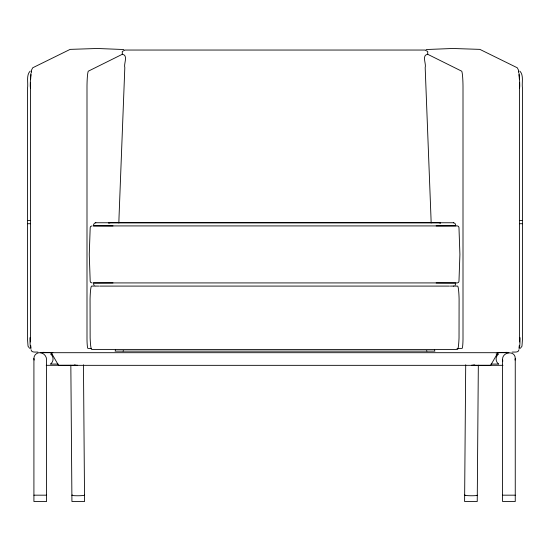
<?xml version="1.0" encoding="UTF-8"?>
<svg xmlns="http://www.w3.org/2000/svg" width="550" height="550" viewBox="0 0 550 550"><rect width="100%" height="100%" fill="white"/><g stroke="black" fill="none" stroke-linecap="round" stroke-linejoin="round"><path stroke-width="0.82" d="M113.025 225.919L93.356 225.83M436.143 282.947L455.812 283.009M30.504 341.997A10.849 0.983 90 0 1 30.443 339.261L30.443 85.986A17.49 1.581 90 0 1 30.518 82.383M519.482 82.383A17.49 1.581 -90 0 1 519.558 85.986L519.558 339.261A10.849 0.983 -90 0 1 519.496 341.997M465.706 364.788L464.606 501.511L477.235 501.511L478.328 365.221M95.012 286.089L91.609 286.089A17.6 1.595 90 0 0 90.062 299.083L90.138 337.906A18.734 1.698 90 0 0 91.706 349.408L457.462 349.422A18.734 1.698 -90 0 0 459.03 337.906L459.099 299.09A17.6 1.595 90 0 0 457.559 286.103L454.156 286.089M115.514 350.054L115.081 351.134L434.919 351.134L434.486 350.054M502.583 359.576C502.047 351.821 515.247 350.02 515.254 358.435L515.254 501.511L502.583 501.511L502.583 359.576L502.803 361.192M515.041 360.085L515.254 358.435M40.246 352.701C43.684 353.038 46.551 356.118 46.578 359.576L46.578 501.511L33.914 501.511L33.914 358.435C33.839 355.101 36.953 352.316 40.246 352.701L508.922 352.701M520.382 348.301L521.957 346.232L522.493 338.986L522.5 88.399C521.51 83.009 524.095 75.35 519.846 71.115M31.336 70.462L32.718 67.781L70.153 49.369L97.261 48.489L123.956 49.534M518.98 349.711C518.581 353.031 514.216 351.766 512.05 352.124M93.507 224.806L94.38 223.252L95.782 222.757L453.379 222.757M455.661 284.034L454.981 285.402M123.386 350.618L123.069 351.134M497.942 352.674L490.634 365.337L58.534 365.337L51.226 352.674M431.138 222.97A59.118 5.349 -90 0 0 430.863 214.507L425.184 67.636C426.436 63.724 421.486 55.124 427.714 54.299L427.728 51.453L424.875 50.043L125.125 50.043L122.272 51.453L122.286 54.299C128.514 55.124 123.564 63.724 124.816 67.636L119.13 214.466A59.118 5.349 90 0 0 118.862 222.97M519.069 348.666L519.207 348.562A10.814 0.976 90 0 0 520.046 339.254L520.059 337.714L519.592 337.714M30.154 71.115C25.905 75.35 28.49 83.009 27.5 88.399L27.507 338.986L28.043 346.232L29.617 348.301M122.471 54.209L88.282 71.198A17.256 1.561 -90 0 0 86.996 86.013L86.996 339.226A10.622 0.962 -90 0 0 87.821 348.37L91.341 348.466M471.508 365.248L474.739 364.953M95.494 222.778L95.838 222.757M453.331 286.089L453.729 286.069L450.374 286.089M110.11 222.757L109.45 222.846A1.966 1.966 0 0 0 108.921 223.087M426.044 49.534L452.739 48.489L479.848 49.369L517.282 67.781L518.664 70.462M46.207 365.317L77.66 365.248M507.079 352.344L497.131 352.619M30.429 88.33L30.25 85.986A17.483 1.581 -90 0 1 30.992 73.329M519.571 88.33L519.75 85.986A17.483 1.581 90 0 0 519.007 73.329M27.5 220.543L30.429 220.543M519.571 220.543L522.5 220.543M453.674 222.778L454.981 223.438L455.661 224.806M27.5 223.712L30.429 223.712M519.571 223.712L522.5 223.712M455.812 225.83L436.143 225.919M92.118 225.919L90.661 226.387L90.193 227.508L89.265 254.423L90.193 281.339L90.661 282.459L92.118 282.92M93.356 225.919L457.394 225.919L458.507 226.387L458.975 227.508L459.903 254.423L458.975 281.339L458.507 282.459L457.394 282.92L93.356 282.92M93.356 283.009L113.025 282.92M98.794 286.089L95.439 286.069M99.667 286.089L449.501 286.089M30.408 337.714L29.941 337.714L29.954 339.254A10.814 0.976 -90 0 0 30.793 348.562L30.931 348.666M456.967 348.466L462.179 348.37A10.622 0.962 90 0 0 463.004 339.226L463.004 86.013A17.256 1.561 90 0 0 461.718 71.198L427.529 54.209M52.195 353.939L50.497 353.939L51.604 354.949A6.318 6.318 0 0 1 50.786 363.873L50.469 364.072L58.156 364.072M496.121 353.939L498.664 353.939L497.564 354.949A6.318 6.318 0 0 0 498.382 363.873L498.699 364.072L491.013 364.072M473.158 365.317L502.961 365.317M33.914 495.172L46.578 495.172M502.583 495.172L515.254 495.172M52.869 352.619L42.921 352.344M37.95 352.124C35.784 351.766 31.419 353.031 31.02 349.711M453.331 222.757L453.729 222.778M439.058 222.757L439.718 222.846A1.966 1.966 0 0 1 440.248 223.087M74.429 364.953L76.01 365.317M426.931 351.134L426.614 350.618M94.188 285.402L93.507 284.034M33.914 358.435L34.127 360.085M83.463 364.788L84.562 501.511L71.933 501.511L70.84 365.221M84.508 495.103A6.332 0.557 -0.5 0 1 78.712 495.749L77.055 495.756A6.332 0.557 -0.5 0 1 72.476 495.007M477.201 495.151A6.332 0.557 0.5 0 1 472.113 495.756L470.456 495.749A6.332 0.557 0.5 0 1 465.004 494.966M108.625 222.998A1.966 1.966 0 0 1 109.154 222.757L440 222.757A1.966 1.966 0 0 1 440.529 222.998M518.451 70.977A17.483 1.581 90 0 1 518.829 72.284M519.283 345.51A10.849 0.983 -90 0 1 518.966 347.868M518.451 71.493A17.49 1.581 -90 0 1 518.643 72.277M518.98 74.608A17.49 1.581 -90 0 1 519.337 79.049M31.171 72.284A17.483 1.581 -90 0 1 31.549 70.977M31.034 347.868A10.849 0.983 90 0 1 30.718 345.51M30.663 79.049A17.49 1.581 90 0 1 31.02 74.608M31.357 72.277A17.49 1.581 90 0 1 31.549 71.493"/></g></svg>
